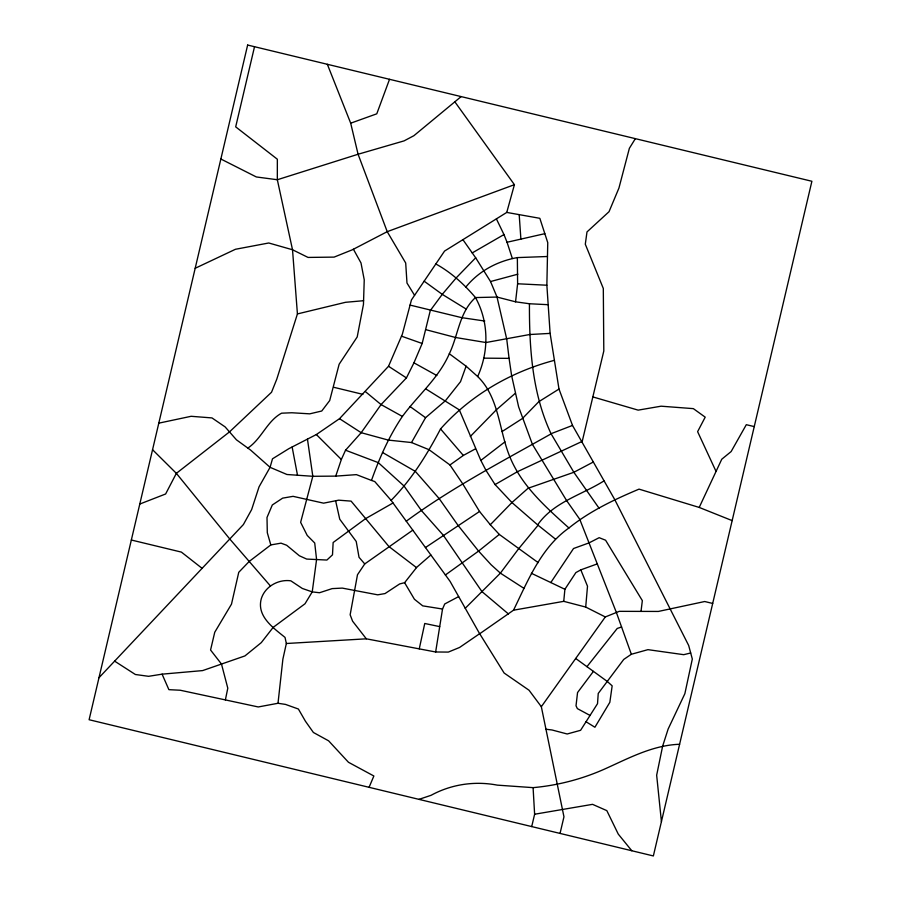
<?xml version="1.0" encoding="UTF-8"?>
<svg xmlns="http://www.w3.org/2000/svg" width="901" height="901" viewBox="0 0 901 901"><rect width="100%" height="100%" fill="white"/><g stroke="black" fill="none" stroke-linecap="round" stroke-linejoin="round"><path stroke-width="1.35" d="M661.424 821.656L656.66 775.187L662.629 746.186L668.137 729.033L684.861 693.691L692.317 659.025L688.679 645.488L614.707 499.526L572.507 425.43L558.992 389.052L550.117 333.393L546.862 285.212L547.752 242.639L539.834 218.312L506.756 212.422L444.576 251.052L411.442 299.943L402.353 334.192L388.522 366.279L339.519 418.683L316.352 434.541L288.849 448.675L272.496 458.812L270.075 467.326L259.06 486.822L251.638 509.583L243.394 524.551L98.986 677.721M547.999 304.684L529.439 303.75L515.552 301.812L517.613 283.781L517.354 257.596L547.459 256.503M712.691 603.445L704.706 601.519L658.372 611.441L619.235 611.34L605.303 616.948L585.706 607.06L587.508 586.213L580.818 569.86L597.284 563.891M560.05 833.425L563.958 816.813L541.332 706.699L529.033 690.234L504.121 673.024L479.704 633.752L513.525 610.191L563.744 601.339L564.893 589.277L575.885 572.585L580.818 569.86M114.618 661.131L135.375 674.5L148.586 676.313L162.09 674.162L168.892 689.67L180.223 690.234L258.249 706.958L278.004 703.276L282.88 659.16L286.349 643.505L285.031 637.412C273.318 627.896 256.47 616.239 261.29 598.737C264.995 586.506 278.454 579.05 290.82 580.818L302.331 588.466L312.23 591.889L319.506 592.745L332.165 588.612L342.279 588.105L377.71 594.829L385.031 593.568L399.661 583.938L404.605 582.688L416.814 567.213L430.836 555.027M732.153 520.609L699.21 507.432L639.034 489.13C614.459 499.469 589.727 511.126 568.925 527.986C545.961 507.286 521.938 486.247 509.91 456.987C498.872 430.385 499.312 397.499 477.665 376.528C489.029 351.514 488.916 321.758 475.48 297.567C464.15 284.22 451.221 272.485 435.814 263.948M641.016 611.396L642.345 600.629L605.596 540.228L599.176 537.683L589.029 542.898L573.532 548.518L550.804 582.553M286.349 643.505L366.324 638.82L435.645 651.986L442.526 609.031L444.722 603.974L458.632 596.608M225.374 699.908L227.795 688.184L221.488 664.06L210.564 650.015L214.742 632.265L231.489 604.143L238.754 572.304L249.205 561.447L270.818 544.925L281.022 543.157L286.676 545.263L299.369 555.771L306.678 559.07L326.894 560.05L332.492 554.836L333.145 542.503L365.592 518.638L393.016 502.983M419.258 648.844L424.754 623.481L439.711 626.623M158.79 423.155L191.125 416.296L211.972 417.918L225.115 426.894L236.445 439.823L250.591 450.072L270.075 467.326L286.946 474.5L312.816 476.291L335.735 476.122L341.344 459.487L345.545 450.207L361.188 432.694L381.067 404.583L406.43 377.902L413.942 362.833L422.164 343.484L430.284 310.575L442.256 294.357L456.39 277.688L475.672 257.787L462.968 239.756M254.521 46.717L235.69 126.861L277.35 159.229L277.328 179.738L292.521 249.757L297.42 313.931L276.787 379.152L271.528 392.262L229.496 431.894L176.359 473.34L165.626 493.985L139.79 504.042M531.714 826.577L534.62 814.234L533.088 787.643L497.273 785.131A98.603 96.002 20 0 0 431.061 795.313L418.965 799.356M581.99 442.368L603.805 351.007L603.31 288.466L585.301 244.216L586.99 231.929L609.031 211.701L618.931 188.084L629.371 148.316L635.351 138.653M247.865 448.09C261.662 438.776 266.978 421.127 281.574 413.187L291.845 412.759L309.753 413.841L321.747 411.014L329.698 400.562L339.136 364.241L357.201 336.951L363.463 304.392L364.241 279.828L360.997 262.946L353.406 249.228M506.756 212.422L514.415 184.682L454.847 101.813M515.552 301.812L497.025 297.06L475.48 297.567C459.217 312.23 458.327 335.048 449.329 353.755L466.099 366.189L460.524 381.675L445.443 400.708L425.554 417.681L411.52 442.537L388.297 440.093L361.188 432.694L339.519 418.683M389.525 79.311L376.776 113.819L350.692 123.189L358.08 154.251L387.227 231.67L405.698 263.013L406.982 283.027L414.573 295.314M335.735 476.122L356.424 474.636L371.482 480.424C379.411 458.012 389.063 436.219 402.387 416.442C417.839 395.314 438.697 378.229 449.329 353.755M369.072 787.316L373.87 775.998L348.473 762.28L328.617 740.825L313.39 732.479L305.45 721.262L298.4 709.031L285.482 704.402L278.004 703.276M699.21 507.432L721.757 459.228L731.128 451.57L746.31 424.686L754.25 426.601M513.525 610.191C527.941 580.616 541.073 547.628 568.925 527.986M553.946 360.445C510.642 372 470.401 395.302 440.544 428.932C427.018 454.622 411.622 479.591 391.113 500.37L450.072 581.359L479.67 633.786M412.771 530.171L364.747 563.925L357.483 574.748L350.151 614.775L352.584 621.172L366.324 638.82M541.332 706.699L605.303 616.948M593.421 671.369L577.552 692.554L576.021 705.765L577.372 708.614L590.042 715.439M586.945 666.661L617.23 628.447L621.589 627.006M538.088 525.227L518.458 548.979L500.382 573.149L465.198 608.321M425.599 388.793L459.319 409.876L480.841 460.411L485.943 470.299L495.066 484.569L511.937 502.544L537.649 524.878C553.451 502.082 581.528 495.077 603.952 480.92M538.167 562.629L499.3 534.428L490.313 524.742L511.937 502.544L528.076 488.263L573.858 472.293L593.106 462.123M470.322 436.467L496.181 409.978L515.181 393.399M465.794 287.115C478.713 271.145 497.284 261.177 517.354 257.596M461.143 96.598L413.886 135.702L404.076 140.883L358.08 154.251L277.328 179.738L256.334 176.956L220.858 159.015M499.3 534.428L478.577 551.097L445.353 574.996M480.841 460.411L504.965 441.839M411.52 442.537L429.056 449.712L449.959 464.961L463.339 455.444L475.413 448.867M406.261 521.206C451.806 487.711 502.015 461.56 551.119 433.843M425.418 547.571L479.546 511.475L490.313 524.742M479.625 633.707L459.566 647.47L448.315 652.087L435.645 651.986M690.695 652.988L683.713 654.678L647.954 649.655L631.353 654.261L623.74 659.431L598.241 693.455L597.521 703.681L580.593 730.306L567.179 733.988L552.02 729.979L546.062 729.258M502.127 431.534L522.445 418.481L538.798 401.7L558.992 389.052M472.214 252.922L503.974 234.564L496.417 218.932M495.066 484.569L517.489 471.662L581.596 441.659M195.179 268.284L235.431 249.284L268.757 242.988L292.521 249.757L308.041 257.427L334.102 257.112L352.257 249.825L387.227 231.67L514.415 184.682M529.439 303.75C529.27 347.786 532.119 393.253 551.04 433.708L572.507 425.43M475.672 257.787L490.538 281.54L517.85 274.186M297.42 313.931L345.545 302.297L363.576 300.709M503.974 234.564L507.049 242.256L544.823 233.674M534.62 814.234L592.554 804.345L606.823 810.63L618.255 834.089L631.804 850.747M533.088 787.643C557.381 785.458 581.168 779.354 603.512 769.544C627.896 758.698 652.29 745.183 679.602 744.271M162.09 674.162L202.635 670.592L244.926 655.928L261.279 642.638L273.172 627.378L305.011 603.771L312.23 591.889L316.578 559.51L314.719 542.999L307.207 535.419L300.63 522.332L312.816 476.291L307.455 439.125M550.117 333.393L529.72 334.519L485.943 342.526L455.669 337.515L425.824 329.676M484.04 358.159L509.076 358.361L511.633 375.683L518.616 406.824L532.412 444.351L566.549 500.483L579.726 519.246L616.385 612.489L631.353 654.261M517.613 283.781L546.862 285.212M484.783 321.038L461.762 317.659L410.045 305.09M442.526 609.031L422.715 605.855L414.426 599.255L404.605 582.688M131.332 540.014L181.383 552.099L202.106 568.34M333.595 387.25L362.878 394.356M563.744 601.339L585.706 607.06M592.847 396.913L638.145 410.135L661.086 406.193L693.353 408.637L705.201 417.152L697.611 431.658L715.991 471.291M371.482 480.424L374.771 481.573L391.113 500.37M401.474 336.163L422.164 343.484M345.545 450.207L378.307 462.641L404.02 485.999L421.454 510.585L443.315 535.25L481.922 591.574L508.423 613.941M531.387 573.284L564.893 589.277M413.942 362.833L436.839 375.537M402.387 416.442L381.067 404.583L365.468 391.665M382.497 452.471L415.372 471.414L439.181 498.602L458.012 525.339L478.577 551.097L491.135 564.769L500.382 573.149L524.089 588.443M466.121 309.032L442.256 294.357L424.134 281.18M586.033 721.746L594.908 727.253L609.842 702.307L612.162 685.841L607.251 681.426L575.705 658.485M388.522 366.279L406.43 377.902M409.989 406.497L425.554 417.681M416.499 567.607L388.962 546.58L351.108 501.125L338.663 500.179L323.594 503.163L293.073 496.338L282.644 498.14L272.305 504.977L267 517.489L267.304 532.716L270.818 544.925M537.649 524.878L555.185 538.888M466.099 366.189L477.665 376.528M152.551 449.712L176.359 473.34L229.766 539.001L270.413 585.943M316.352 434.541L341.344 459.487M364.747 563.925L359.026 557.291L356.222 541.467L339.745 519.213L335.623 500.776M440.544 428.932L463.339 455.444M599.199 508.423L573.858 472.293L551.04 433.708M449.959 464.961L462.686 483.781L479.546 511.475M490.538 281.54L497.025 297.06L506.745 339.181L509.076 358.361M327.345 64.298L350.692 123.189M507.049 242.256L512.342 258.497M292.138 447.02L297.51 475.277M519.19 214.607L520.891 239.114M247.64 45.05L89.109 719.73L653.36 855.95L811.891 181.27L247.64 45.05"/></g></svg>
